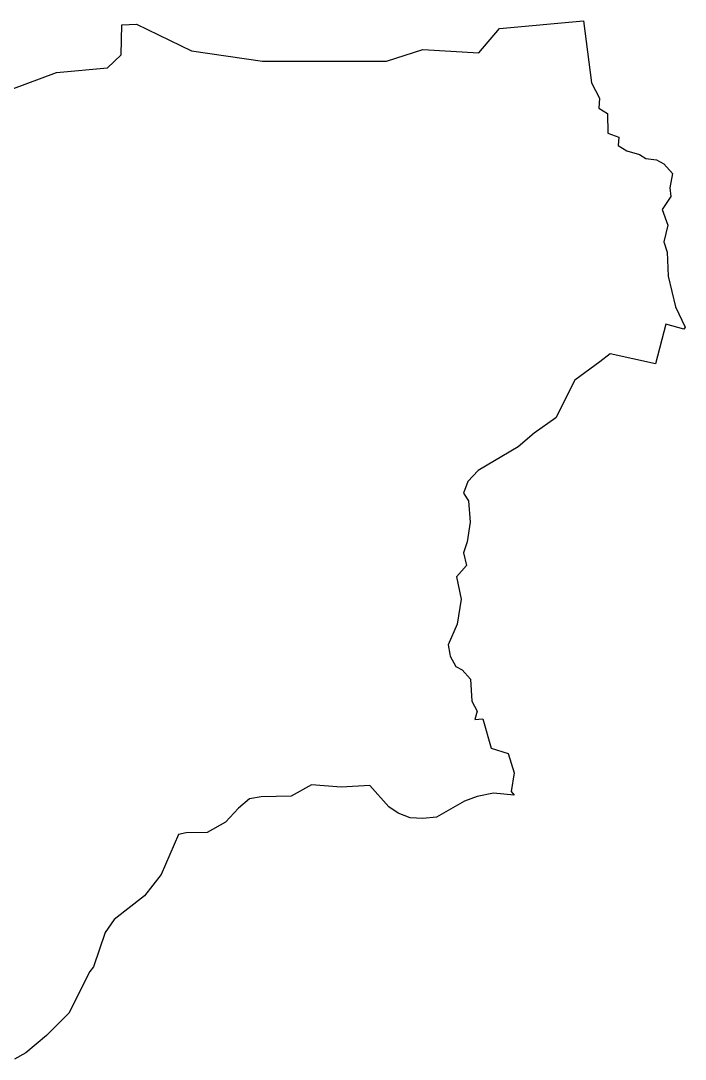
# Model space of a CAD drawing. Header units: metres. Extents: x 325786 to 333768, y 1808927 to 1815015.
# Drawn here: x 330024 to 333768, y 1809161 to 1815015 of the extents above; entities that cross this region are included whole.
import ezdxf

# ---------------------------------------------------------------- set-up
doc = ezdxf.new("R2010")
doc.units = ezdxf.units.M

msp = doc.modelspace()

# ---------------------------------------------------------------- linework, layer by layer
at = {"color": 3}
for p, q in [((330589.4, 1814823.4), (330594, 1814992.9)), ((330594, 1814992.9), (330675.1, 1814996.6)), ((330675.1, 1814996.6), (330986.2, 1814845.3)), ((332721.2, 1814972.2), (333195.4, 1815015.1)), ((333195.4, 1815015.1), (333239.7, 1814664.9)), ((332604.8, 1814834.2), (332721.2, 1814972.2)), ((330513.4, 1814749.1), (330589.4, 1814823.4)), ((330986.2, 1814845.3), (331385.9, 1814787.6)), ((332085.4, 1814787.3), (332289.4, 1814853.3)), ((332289.4, 1814853.3), (332604.8, 1814834.2)), ((331385.9, 1814787.6), (332085.4, 1814787.3)), ((329967.2, 1814628.3), (330225.1, 1814722.8)), ((330225.1, 1814722.8), (330513.4, 1814749.1)), ((333239.7, 1814664.9), (333285.2, 1814578.1)), ((333285.2, 1814578.1), (333281, 1814523.3)), ((333281, 1814523.3), (333330.7, 1814492.5)), ((333330.7, 1814492.5), (333332.6, 1814381.5)), ((333332.6, 1814381.5), (333394.3, 1814358.1)), ((333394.3, 1814358.1), (333389.5, 1814312.6)), ((333389.5, 1814312.6), (333439, 1814281.6)), ((333439, 1814281.6), (333510.1, 1814262.1)), ((333510.1, 1814262.1), (333547.1, 1814238.8)), ((333547.1, 1814238.8), (333606.4, 1814231.5)), ((333606.4, 1814231.5), (333647.4, 1814208.9)), ((333647.4, 1814208.9), (333696.9, 1814153.5)), ((333696.9, 1814153.5), (333682.4, 1814072.7)), ((333682.4, 1814072.7), (333687.1, 1814024.9)), ((333687.1, 1814024.9), (333637.8, 1813951.6)), ((333637.8, 1813951.6), (333669.6, 1813863.2)), ((333669.6, 1813863.2), (333648.4, 1813769.1)), ((333648.4, 1813769.1), (333666.4, 1813709.8)), ((333666.4, 1813709.8), (333673, 1813574.7)), ((333673, 1813574.7), (333713.7, 1813403.2)), ((333713.7, 1813403.2), (333768.3, 1813288.8)), ((333658.3, 1813305.8), (333600.8, 1813081.6)), ((333760.8, 1813277.3), (333658.3, 1813305.8)), ((333768.3, 1813288.8), (333760.8, 1813277.3)), ((333345.5, 1813137.1), (333286.7, 1813093.4)), ((333600.8, 1813081.6), (333345.5, 1813137.1)), ((333286.7, 1813093.4), (333145.6, 1812988.3)), ((333145.6, 1812988.3), (333038.2, 1812777.7)), ((333038.2, 1812777.7), (332917.5, 1812690.8)), ((332917.5, 1812690.8), (332826.3, 1812613.4)), ((332826.3, 1812613.4), (332602.3, 1812480.3)), ((332602.3, 1812480.3), (332543.2, 1812417.1)), ((332543.2, 1812417.1), (332518.7, 1812353)), ((332518.7, 1812353), (332547.4, 1812309.5)), ((332547.4, 1812309.5), (332557.1, 1812189.7)), ((332557.1, 1812189.7), (332539.8, 1812077.8)), ((332539.8, 1812077.8), (332519.2, 1812016.2)), ((332519.2, 1812016.2), (332536.3, 1811943.7)), ((332536.3, 1811943.7), (332479.4, 1811880.6)), ((332479.4, 1811880.6), (332506, 1811755.3)), ((332506, 1811755.3), (332483.9, 1811613.7)), ((332483.9, 1811613.7), (332432.1, 1811497.5)), ((332432.1, 1811497.5), (332442.2, 1811445)), ((332442.2, 1811445), (332444.5, 1811433.3)), ((332444.5, 1811433.3), (332474.8, 1811374.4)), ((332474.8, 1811374.4), (332511.3, 1811356.4)), ((332511.3, 1811356.4), (332557.4, 1811302.9)), ((332557.4, 1811302.9), (332565.1, 1811179.3)), ((332565.1, 1811179.3), (332594.9, 1811122.5)), ((332594.9, 1811122.5), (332583.2, 1811076.7)), ((332583.2, 1811076.7), (332628.1, 1811080.9)), ((332628.1, 1811080.9), (332674.6, 1810914)), ((332674.6, 1810914), (332770.1, 1810884.4)), ((332770.1, 1810884.4), (332803.4, 1810776)), ((332803.4, 1810776), (332787.9, 1810670.5)), ((331662.1, 1810708), (331547.7, 1810644.2)), ((331829.4, 1810694.5), (331662.1, 1810708)), ((331990.1, 1810703.9), (331829.4, 1810694.5)), ((332097.5, 1810583.6), (331990.1, 1810703.9)), ((332688.1, 1810662.1), (332595.6, 1810643.3)), ((332805, 1810649.5), (332688.1, 1810662.1)), ((332787.9, 1810670.5), (332805, 1810649.5)), ((331312.7, 1810629.6), (331250.4, 1810576.8)), ((331377.9, 1810640.1), (331312.7, 1810629.6)), ((331547.7, 1810644.2), (331377.9, 1810640.1)), ((332524.1, 1810615.7), (332366.5, 1810525.7)), ((332595.6, 1810643.3), (332524.1, 1810615.7)), ((331250.4, 1810576.8), (331178, 1810497.7)), ((332150.8, 1810548.2), (332097.5, 1810583.6)), ((332217.5, 1810521.9), (332150.8, 1810548.2)), ((331178, 1810497.7), (331074, 1810439.2)), ((332290.1, 1810518.1), (332217.5, 1810521.9)), ((332366.5, 1810525.7), (332290.1, 1810518.1)), ((330912.1, 1810428.6), (330814.9, 1810202.9)), ((330956.4, 1810438.1), (330912.1, 1810428.6)), ((331074, 1810439.2), (330956.4, 1810438.1)), ((330814.9, 1810202.9), (330722, 1810081.8)), ((330722, 1810081.8), (330550.7, 1809949.5)), ((330550.7, 1809949.5), (330499.1, 1809875.9)), ((330499.1, 1809875.9), (330433.1, 1809681.9)), ((330433.1, 1809681.9), (330412.3, 1809655.5)), ((330412.3, 1809655.5), (330294.3, 1809420.5)), ((330294.3, 1809420.5), (330205.8, 1809332.5)), ((330205.8, 1809332.5), (330169.1, 1809296)), ((330169.1, 1809296), (330052.7, 1809197.3)), ((330052.7, 1809197.3), (329989, 1809161.4))]:
    msp.add_line(p, q, dxfattribs=at)

doc.saveas('drawing.dxf')
